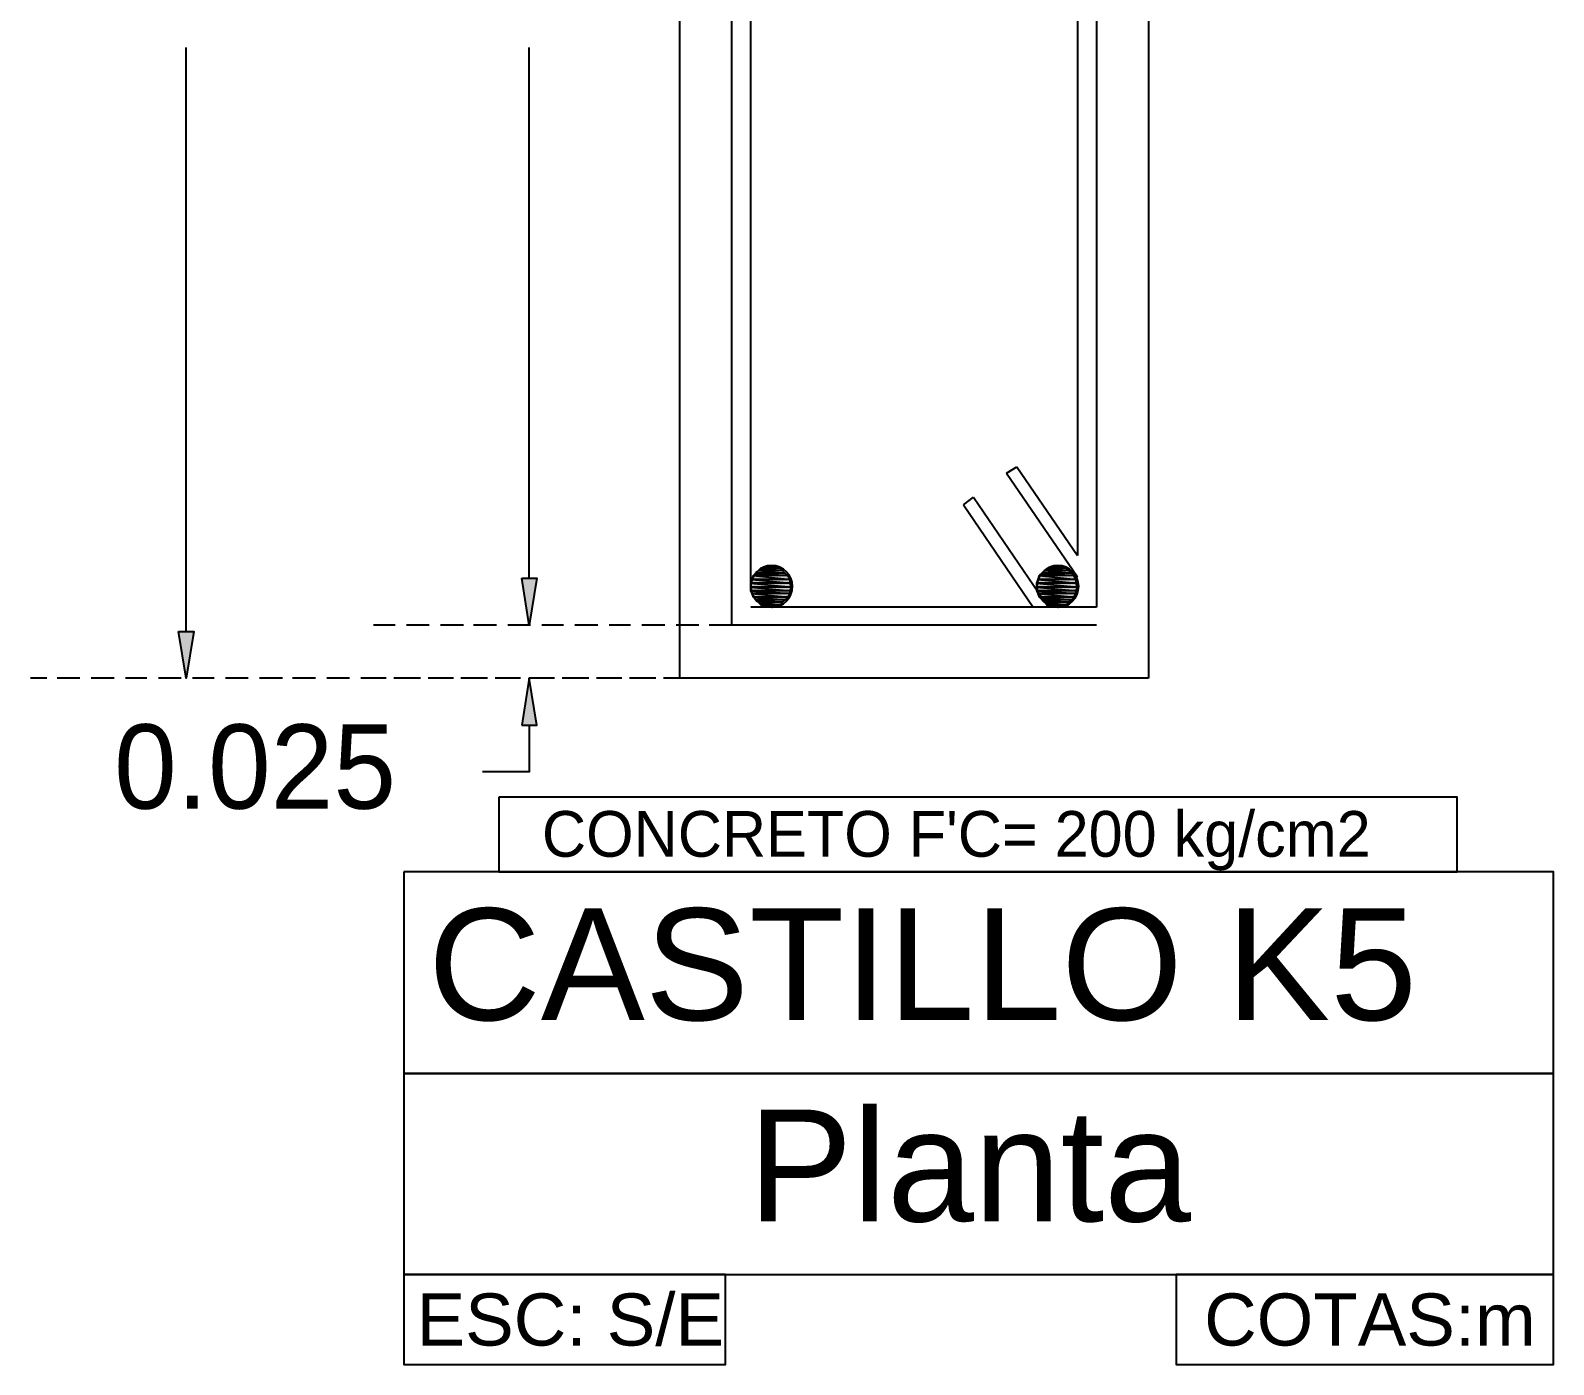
# Model space of a CAD drawing. Header units: metres. Extents: x 2.9 to 42.8, y 1.7 to 28.7.
# Drawn here: x 27.45 to 29.572, y 10.065 to 11.923 of the extents above; entities that cross this region are included whole.
import ezdxf

# ---------------------------------------------------------------- set-up
doc = ezdxf.new("R2010")
doc.units = ezdxf.units.M
for name, color, linetype in [('AZUL', 5, 'Continuous'), ('CIAN', 4, 'Continuous'), ('GRIS', 8, 'Continuous'), ('RELLENO_GRIS', 8, 'Continuous'), ('RELLENO_ROJO', 1, 'Continuous'), ('ROJO', 1, 'Continuous'), ('TEXTO', 7, 'Continuous')]:
    doc.layers.add(name, color=color, linetype=linetype)
doc.styles.add('ArialMT', font='arial.ttf')

msp = doc.modelspace()

# ---------------------------------------------------------------- hatches: boundary and pattern name
at = {"layer": 'RELLENO_GRIS'}
h = msp.add_hatch(color=256, dxfattribs=at)
h.dxf.hatch_style = 1
h.paths.add_polyline_path([(28.134, 11.1601), (28.1552, 11.1601), (28.1446, 11.0949), (28.134, 11.1601)])
h = msp.add_hatch(color=256, dxfattribs=at)
h.dxf.hatch_style = 1
h.paths.add_polyline_path([(28.134, 11.1601), (28.1552, 11.1601), (28.1446, 11.0949), (28.134, 11.1601)])
h = msp.add_hatch(color=256, dxfattribs=at)
h.dxf.hatch_style = 1
h.paths.add_polyline_path([(27.656, 11.086), (27.6772, 11.086), (27.6666, 11.0208), (27.656, 11.086)])
h = msp.add_hatch(color=256, dxfattribs=at)
h.dxf.hatch_style = 1
h.paths.add_polyline_path([(28.134, 10.9555), (28.1552, 10.9555), (28.1446, 11.0208), (28.134, 10.9555)])
at = {"layer": 'RELLENO_ROJO'}
h = msp.add_hatch(color=256, dxfattribs=at)
h.dxf.hatch_style = 1
h.paths.add_polyline_path([(28.5044, 11.1637), (28.4568, 11.1637), (28.508, 11.1584), (28.5044, 11.1637)])
h.paths.add_polyline_path([(28.4568, 11.1637), (28.508, 11.1584), (28.4551, 11.1584), (28.4568, 11.1637)])
h = msp.add_hatch(color=256, dxfattribs=at)
h.dxf.hatch_style = 1
h.paths.add_polyline_path([(28.5009, 11.1672), (28.4603, 11.1672), (28.5044, 11.1637), (28.5009, 11.1672)])
h.paths.add_polyline_path([(28.4603, 11.1672), (28.5044, 11.1637), (28.4568, 11.1637), (28.4603, 11.1672)])
h = msp.add_hatch(color=256, dxfattribs=at)
h.dxf.hatch_style = 1
h.paths.add_polyline_path([(28.4974, 11.1707), (28.4639, 11.1707), (28.5009, 11.1672), (28.4974, 11.1707)])
h.paths.add_polyline_path([(28.4639, 11.1707), (28.5009, 11.1672), (28.4603, 11.1672), (28.4639, 11.1707)])
h = msp.add_hatch(color=256, dxfattribs=at)
h.dxf.hatch_style = 1
h.paths.add_polyline_path([(28.4939, 11.1742), (28.4674, 11.1742), (28.4974, 11.1707), (28.4939, 11.1742)])
h.paths.add_polyline_path([(28.4674, 11.1742), (28.4974, 11.1707), (28.4639, 11.1707), (28.4674, 11.1742)])
h = msp.add_hatch(color=256, dxfattribs=at)
h.dxf.hatch_style = 1
h.paths.add_polyline_path([(28.4886, 11.176), (28.4727, 11.176), (28.4939, 11.1742), (28.4886, 11.176)])
h.paths.add_polyline_path([(28.4727, 11.176), (28.4939, 11.1742), (28.4674, 11.1742), (28.4727, 11.176)])
h = msp.add_hatch(color=256, dxfattribs=at)
h.dxf.hatch_style = 1
h.paths.add_polyline_path([(28.4833, 11.176), (28.478, 11.176), (28.4886, 11.176), (28.4833, 11.176)])
h.paths.add_polyline_path([(28.478, 11.176), (28.4886, 11.176), (28.4727, 11.176), (28.478, 11.176)])
h = msp.add_hatch(color=256, dxfattribs=at)
h.dxf.hatch_style = 1
h.paths.add_polyline_path([(28.9031, 11.1637), (28.8555, 11.1637), (28.9066, 11.1584), (28.9031, 11.1637)])
h.paths.add_polyline_path([(28.8555, 11.1637), (28.9066, 11.1584), (28.8537, 11.1584), (28.8555, 11.1637)])
h = msp.add_hatch(color=256, dxfattribs=at)
h.dxf.hatch_style = 1
h.paths.add_polyline_path([(28.9013, 11.1672), (28.859, 11.1672), (28.9031, 11.1637), (28.9013, 11.1672)])
h.paths.add_polyline_path([(28.859, 11.1672), (28.9031, 11.1637), (28.8555, 11.1637), (28.859, 11.1672)])
h = msp.add_hatch(color=256, dxfattribs=at)
h.dxf.hatch_style = 1
h.paths.add_polyline_path([(28.896, 11.1707), (28.8625, 11.1707), (28.9013, 11.1672), (28.896, 11.1707)])
h.paths.add_polyline_path([(28.8625, 11.1707), (28.9013, 11.1672), (28.859, 11.1672), (28.8625, 11.1707)])
h = msp.add_hatch(color=256, dxfattribs=at)
h.dxf.hatch_style = 1
h.paths.add_polyline_path([(28.8925, 11.1742), (28.8678, 11.1742), (28.896, 11.1707), (28.8925, 11.1742)])
h.paths.add_polyline_path([(28.8678, 11.1742), (28.896, 11.1707), (28.8625, 11.1707), (28.8678, 11.1742)])
h = msp.add_hatch(color=256, dxfattribs=at)
h.dxf.hatch_style = 1
h.paths.add_polyline_path([(28.8872, 11.176), (28.8713, 11.176), (28.8925, 11.1742), (28.8872, 11.176)])
h.paths.add_polyline_path([(28.8713, 11.176), (28.8925, 11.1742), (28.8678, 11.1742), (28.8713, 11.176)])
h = msp.add_hatch(color=256, dxfattribs=at)
h.dxf.hatch_style = 1
h.paths.add_polyline_path([(28.8819, 11.176), (28.8766, 11.176), (28.8872, 11.176), (28.8819, 11.176)])
h.paths.add_polyline_path([(28.8766, 11.176), (28.8872, 11.176), (28.8713, 11.176), (28.8766, 11.176)])
h = msp.add_hatch(color=256, dxfattribs=at)
h.dxf.hatch_style = 1
h.paths.add_polyline_path([(28.508, 11.1584), (28.4551, 11.1584), (28.508, 11.1531), (28.508, 11.1584)])
h.paths.add_polyline_path([(28.4551, 11.1584), (28.508, 11.1531), (28.4533, 11.1531), (28.4551, 11.1584)])
h = msp.add_hatch(color=256, dxfattribs=at)
h.dxf.hatch_style = 1
h.paths.add_polyline_path([(28.508, 11.1531), (28.4533, 11.1531), (28.5097, 11.1478), (28.508, 11.1531)])
h.paths.add_polyline_path([(28.4533, 11.1531), (28.5097, 11.1478), (28.4533, 11.1478), (28.4533, 11.1531)])
h = msp.add_hatch(color=256, dxfattribs=at)
h.dxf.hatch_style = 1
h.paths.add_polyline_path([(28.5097, 11.1478), (28.4533, 11.1478), (28.508, 11.1425), (28.5097, 11.1478)])
h.paths.add_polyline_path([(28.4533, 11.1478), (28.508, 11.1425), (28.4533, 11.1425), (28.4533, 11.1478)])
h = msp.add_hatch(color=256, dxfattribs=at)
h.dxf.hatch_style = 1
h.paths.add_polyline_path([(28.508, 11.1425), (28.4533, 11.1425), (28.508, 11.139), (28.508, 11.1425)])
h.paths.add_polyline_path([(28.4533, 11.1425), (28.508, 11.139), (28.4551, 11.139), (28.4533, 11.1425)])
h = msp.add_hatch(color=256, dxfattribs=at)
h.dxf.hatch_style = 1
h.paths.add_polyline_path([(28.9066, 11.1584), (28.8537, 11.1584), (28.9066, 11.1531), (28.9066, 11.1584)])
h.paths.add_polyline_path([(28.8537, 11.1584), (28.9066, 11.1531), (28.8519, 11.1531), (28.8537, 11.1584)])
h = msp.add_hatch(color=256, dxfattribs=at)
h.dxf.hatch_style = 1
h.paths.add_polyline_path([(28.9066, 11.1531), (28.8519, 11.1531), (28.9084, 11.1478), (28.9066, 11.1531)])
h.paths.add_polyline_path([(28.8519, 11.1531), (28.9084, 11.1478), (28.8519, 11.1478), (28.8519, 11.1531)])
h = msp.add_hatch(color=256, dxfattribs=at)
h.dxf.hatch_style = 1
h.paths.add_polyline_path([(28.9084, 11.1478), (28.8519, 11.1478), (28.9066, 11.1425), (28.9084, 11.1478)])
h.paths.add_polyline_path([(28.8519, 11.1478), (28.9066, 11.1425), (28.8519, 11.1425), (28.8519, 11.1478)])
h = msp.add_hatch(color=256, dxfattribs=at)
h.dxf.hatch_style = 1
h.paths.add_polyline_path([(28.9066, 11.1425), (28.8519, 11.1425), (28.9066, 11.139), (28.9066, 11.1425)])
h.paths.add_polyline_path([(28.8519, 11.1425), (28.9066, 11.139), (28.8537, 11.139), (28.8519, 11.1425)])
h = msp.add_hatch(color=256, dxfattribs=at)
h.dxf.hatch_style = 1
h.paths.add_polyline_path([(28.508, 11.139), (28.4551, 11.139), (28.5044, 11.1337), (28.508, 11.139)])
h.paths.add_polyline_path([(28.4551, 11.139), (28.5044, 11.1337), (28.4568, 11.1337), (28.4551, 11.139)])
h = msp.add_hatch(color=256, dxfattribs=at)
h.dxf.hatch_style = 1
h.paths.add_polyline_path([(28.5044, 11.1337), (28.4568, 11.1337), (28.5009, 11.1301), (28.5044, 11.1337)])
h.paths.add_polyline_path([(28.4568, 11.1337), (28.5009, 11.1301), (28.4603, 11.1301), (28.4568, 11.1337)])
h = msp.add_hatch(color=256, dxfattribs=at)
h.dxf.hatch_style = 1
h.paths.add_polyline_path([(28.5009, 11.1301), (28.4603, 11.1301), (28.4974, 11.1266), (28.5009, 11.1301)])
h.paths.add_polyline_path([(28.4603, 11.1301), (28.4974, 11.1266), (28.4639, 11.1266), (28.4603, 11.1301)])
h = msp.add_hatch(color=256, dxfattribs=at)
h.dxf.hatch_style = 1
h.paths.add_polyline_path([(28.4974, 11.1266), (28.4639, 11.1266), (28.4939, 11.1231), (28.4974, 11.1266)])
h.paths.add_polyline_path([(28.4639, 11.1266), (28.4939, 11.1231), (28.4674, 11.1231), (28.4639, 11.1266)])
h = msp.add_hatch(color=256, dxfattribs=at)
h.dxf.hatch_style = 1
h.paths.add_polyline_path([(28.4939, 11.1231), (28.4674, 11.1231), (28.4886, 11.1213), (28.4939, 11.1231)])
h.paths.add_polyline_path([(28.4674, 11.1231), (28.4886, 11.1213), (28.4727, 11.1213), (28.4674, 11.1231)])
h = msp.add_hatch(color=256, dxfattribs=at)
h.dxf.hatch_style = 1
h.paths.add_polyline_path([(28.4886, 11.1213), (28.4727, 11.1213), (28.4833, 11.1196), (28.4886, 11.1213)])
h.paths.add_polyline_path([(28.4727, 11.1213), (28.4833, 11.1196), (28.478, 11.1196), (28.4727, 11.1213)])
h = msp.add_hatch(color=256, dxfattribs=at)
h.dxf.hatch_style = 1
h.paths.add_polyline_path([(28.9066, 11.139), (28.8537, 11.139), (28.9031, 11.1337), (28.9066, 11.139)])
h.paths.add_polyline_path([(28.8537, 11.139), (28.9031, 11.1337), (28.8555, 11.1337), (28.8537, 11.139)])
h = msp.add_hatch(color=256, dxfattribs=at)
h.dxf.hatch_style = 1
h.paths.add_polyline_path([(28.9031, 11.1337), (28.8555, 11.1337), (28.9013, 11.1301), (28.9031, 11.1337)])
h.paths.add_polyline_path([(28.8555, 11.1337), (28.9013, 11.1301), (28.859, 11.1301), (28.8555, 11.1337)])
h = msp.add_hatch(color=256, dxfattribs=at)
h.dxf.hatch_style = 1
h.paths.add_polyline_path([(28.9013, 11.1301), (28.859, 11.1301), (28.896, 11.1266), (28.9013, 11.1301)])
h.paths.add_polyline_path([(28.859, 11.1301), (28.896, 11.1266), (28.8625, 11.1266), (28.859, 11.1301)])
h = msp.add_hatch(color=256, dxfattribs=at)
h.dxf.hatch_style = 1
h.paths.add_polyline_path([(28.896, 11.1266), (28.8625, 11.1266), (28.8925, 11.1231), (28.896, 11.1266)])
h.paths.add_polyline_path([(28.8625, 11.1266), (28.8925, 11.1231), (28.8678, 11.1231), (28.8625, 11.1266)])
h = msp.add_hatch(color=256, dxfattribs=at)
h.dxf.hatch_style = 1
h.paths.add_polyline_path([(28.8925, 11.1231), (28.8678, 11.1231), (28.8872, 11.1213), (28.8925, 11.1231)])
h.paths.add_polyline_path([(28.8678, 11.1231), (28.8872, 11.1213), (28.8713, 11.1213), (28.8678, 11.1231)])
h = msp.add_hatch(color=256, dxfattribs=at)
h.dxf.hatch_style = 1
h.paths.add_polyline_path([(28.8872, 11.1213), (28.8713, 11.1213), (28.8819, 11.1196), (28.8872, 11.1213)])
h.paths.add_polyline_path([(28.8713, 11.1213), (28.8819, 11.1196), (28.8766, 11.1196), (28.8713, 11.1213)])

# ---------------------------------------------------------------- linework, layer by layer
at = {"layer": 'AZUL', "lineweight": -3}
for points in [[(28.4268, 11.0949), (28.4268, 12.9081)], [(28.9348, 12.9081), (28.9348, 11.1196)], [(28.4533, 11.1478), (28.4533, 12.8817)], [(28.9084, 12.8817), (28.9084, 11.1919)], [(28.8096, 11.3065), (28.8237, 11.3153)], [(28.8237, 11.3153), (28.9084, 11.1919)], [(28.8096, 11.3065), (28.9084, 11.1619)], [(28.7496, 11.2624), (28.7637, 11.273)], [(28.7637, 11.273), (28.8678, 11.1196)], [(28.7496, 11.2624), (28.8466, 11.1196)], [(28.9348, 11.1196), (28.4533, 11.1196)], [(28.9348, 11.0949), (28.4268, 11.0949)]]:
    msp.add_lwpolyline(points, dxfattribs=at)
at = {"layer": 'CIAN', "lineweight": -3}
for points in [[(28.3545, 11.0208), (28.3545, 12.9805)], [(29.0072, 12.9805), (29.0072, 11.0208)], [(29.0072, 11.0208), (28.3545, 11.0208)]]:
    msp.add_lwpolyline(points, dxfattribs=at)
for points in [[(28.1023, 10.855), (28.1023, 10.7509), (29.4375, 10.7509), (29.4375, 10.855)], [(27.97, 10.7509), (27.97, 10.4704), (29.5716, 10.4704), (29.5716, 10.7509)], [(27.97, 10.4704), (27.97, 10.19), (29.5716, 10.19), (29.5716, 10.4704)], [(27.97, 10.19), (27.97, 10.0648), (28.418, 10.0648), (28.418, 10.19)], [(29.046, 10.19), (29.046, 10.0648), (29.5716, 10.0648), (29.5716, 10.19)]]:
    msp.add_lwpolyline(points, close=True, dxfattribs=at)
at = {"layer": 'GRIS', "lineweight": -3}
for points in [[(27.6666, 11.086), (27.6666, 11.8992)], [(28.1446, 11.1601), (28.1446, 11.8992)], [(28.1446, 11.1601), (28.1446, 11.2254)], [(27.9576, 11.0949), (27.9277, 11.0949)], [(28.0053, 11.0949), (27.9735, 11.0949)], [(28.0529, 11.0949), (28.0211, 11.0949)], [(28.0987, 11.0949), (28.067, 11.0949)], [(28.1464, 11.0949), (28.1146, 11.0949)], [(28.1922, 11.0949), (28.1622, 11.0949)], [(28.2399, 11.0949), (28.2081, 11.0949)], [(28.2857, 11.0949), (28.2557, 11.0949)], [(28.3333, 11.0949), (28.3016, 11.0949)], [(28.381, 11.0949), (28.3492, 11.0949)], [(28.4268, 11.0949), (28.3951, 11.0949)], [(27.4726, 11.0208), (27.4496, 11.0208)], [(27.5184, 11.0208), (27.4867, 11.0208)], [(27.5661, 11.0208), (27.5343, 11.0208)], [(27.6119, 11.0208), (27.5819, 11.0208)], [(27.6595, 11.0208), (27.6278, 11.0208)], [(27.7054, 11.0208), (27.6754, 11.0208)], [(27.753, 11.0208), (27.7213, 11.0208)], [(27.8007, 11.0208), (27.7689, 11.0208)], [(27.8465, 11.0208), (27.8148, 11.0208)], [(27.8941, 11.0208), (27.8624, 11.0208)], [(27.94, 11.0208), (27.91, 11.0208)], [(27.9453, 11.0208), (27.9277, 11.0208)], [(27.9876, 11.0208), (27.9559, 11.0208)], [(27.9929, 11.0208), (27.9612, 11.0208)], [(28.0353, 11.0208), (28.0035, 11.0208)], [(28.0388, 11.0208), (28.0088, 11.0208)], [(28.0811, 11.0208), (28.0494, 11.0208)], [(28.0864, 11.0208), (28.0547, 11.0208)], [(28.1287, 11.0208), (28.097, 11.0208)], [(28.1323, 11.0208), (28.1023, 11.0208)], [(28.1746, 11.0208), (28.1446, 11.0208)], [(28.1799, 11.0208), (28.1481, 11.0208)], [(28.2222, 11.0208), (28.1905, 11.0208)], [(28.2275, 11.0208), (28.1958, 11.0208)], [(28.2681, 11.0208), (28.2381, 11.0208)], [(28.2734, 11.0208), (28.2416, 11.0208)], [(28.3157, 11.0208), (28.284, 11.0208)], [(28.321, 11.0208), (28.2893, 11.0208)], [(28.3545, 11.0208), (28.3316, 11.0208)], [(28.3545, 11.0208), (28.3369, 11.0208)], [(28.1446, 10.9555), (28.1446, 10.8903), (28.0793, 10.8903)]]:
    msp.add_lwpolyline(points, dxfattribs=at)
for points in [[(28.134, 11.1601), (28.1552, 11.1601), (28.1446, 11.0949)], [(27.656, 11.086), (27.6772, 11.086), (27.6666, 11.0208)], [(28.134, 10.9555), (28.1552, 10.9555), (28.1446, 11.0208)]]:
    msp.add_lwpolyline(points, close=True, dxfattribs=at)
at = {"layer": 'ROJO', "lineweight": -3}
for points in [[(28.5115, 11.1487), (28.5109, 11.1545), (28.5092, 11.16), (28.5065, 11.1649), (28.503, 11.1692), (28.4987, 11.1728), (28.4937, 11.1755), (28.4883, 11.1772), (28.4824, 11.1778), (28.4765, 11.1772), (28.4711, 11.1755), (28.4661, 11.1728), (28.4618, 11.1692), (28.4583, 11.1649), (28.4556, 11.16), (28.4539, 11.1545), (28.4533, 11.1487), (28.4539, 11.1428), (28.4556, 11.1373), (28.4583, 11.1324), (28.4618, 11.1281), (28.4661, 11.1245), (28.4711, 11.1218), (28.4765, 11.1201), (28.4824, 11.1196), (28.4883, 11.1201), (28.4937, 11.1218), (28.4987, 11.1245), (28.503, 11.1281), (28.5065, 11.1324), (28.5092, 11.1373), (28.5109, 11.1428)], [(28.4568, 11.1637), (28.508, 11.1584), (28.4551, 11.1584)], [(28.4603, 11.1672), (28.5044, 11.1637), (28.4568, 11.1637)], [(28.5044, 11.1637), (28.4568, 11.1637), (28.508, 11.1584)], [(28.4639, 11.1707), (28.5009, 11.1672), (28.4603, 11.1672)], [(28.5009, 11.1672), (28.4603, 11.1672), (28.5044, 11.1637)], [(28.4674, 11.1742), (28.4974, 11.1707), (28.4639, 11.1707)], [(28.4974, 11.1707), (28.4639, 11.1707), (28.5009, 11.1672)], [(28.4727, 11.176), (28.4939, 11.1742), (28.4674, 11.1742)], [(28.4939, 11.1742), (28.4674, 11.1742), (28.4974, 11.1707)], [(28.478, 11.176), (28.4886, 11.176), (28.4727, 11.176)], [(28.4886, 11.176), (28.4727, 11.176), (28.4939, 11.1742)], [(28.4833, 11.176), (28.478, 11.176), (28.4886, 11.176)], [(28.9101, 11.1487), (28.9095, 11.1545), (28.9079, 11.16), (28.9052, 11.1649), (28.9016, 11.1692), (28.8973, 11.1728), (28.8924, 11.1755), (28.8869, 11.1772), (28.881, 11.1778), (28.8752, 11.1772), (28.8697, 11.1755), (28.8648, 11.1728), (28.8605, 11.1692), (28.8569, 11.1649), (28.8542, 11.16), (28.8525, 11.1545), (28.8519, 11.1487), (28.8525, 11.1428), (28.8542, 11.1373), (28.8569, 11.1324), (28.8605, 11.1281), (28.8648, 11.1245), (28.8697, 11.1218), (28.8752, 11.1201), (28.881, 11.1196), (28.8869, 11.1201), (28.8924, 11.1218), (28.8973, 11.1245), (28.9016, 11.1281), (28.9052, 11.1324), (28.9079, 11.1373), (28.9095, 11.1428)], [(28.8555, 11.1637), (28.9066, 11.1584), (28.8537, 11.1584)], [(28.859, 11.1672), (28.9031, 11.1637), (28.8555, 11.1637)], [(28.9031, 11.1637), (28.8555, 11.1637), (28.9066, 11.1584)], [(28.8625, 11.1707), (28.9013, 11.1672), (28.859, 11.1672)], [(28.9013, 11.1672), (28.859, 11.1672), (28.9031, 11.1637)], [(28.8678, 11.1742), (28.896, 11.1707), (28.8625, 11.1707)], [(28.896, 11.1707), (28.8625, 11.1707), (28.9013, 11.1672)], [(28.8713, 11.176), (28.8925, 11.1742), (28.8678, 11.1742)], [(28.8925, 11.1742), (28.8678, 11.1742), (28.896, 11.1707)], [(28.8766, 11.176), (28.8872, 11.176), (28.8713, 11.176)], [(28.8872, 11.176), (28.8713, 11.176), (28.8925, 11.1742)], [(28.8819, 11.176), (28.8766, 11.176), (28.8872, 11.176)], [(28.4551, 11.1584), (28.508, 11.1531), (28.4533, 11.1531)], [(28.508, 11.1531), (28.4533, 11.1531), (28.5097, 11.1478)], [(28.4533, 11.1531), (28.5097, 11.1478), (28.4533, 11.1478)], [(28.5097, 11.1478), (28.4533, 11.1478), (28.508, 11.1425)], [(28.4533, 11.1478), (28.508, 11.1425), (28.4533, 11.1425)], [(28.508, 11.1425), (28.4533, 11.1425), (28.508, 11.139)], [(28.4533, 11.1425), (28.508, 11.139), (28.4551, 11.139)], [(28.508, 11.1584), (28.4551, 11.1584), (28.508, 11.1531)], [(28.8537, 11.1584), (28.9066, 11.1531), (28.8519, 11.1531)], [(28.9066, 11.1531), (28.8519, 11.1531), (28.9084, 11.1478)], [(28.8519, 11.1531), (28.9084, 11.1478), (28.8519, 11.1478)], [(28.9084, 11.1478), (28.8519, 11.1478), (28.9066, 11.1425)], [(28.8519, 11.1478), (28.9066, 11.1425), (28.8519, 11.1425)], [(28.9066, 11.1425), (28.8519, 11.1425), (28.9066, 11.139)], [(28.8519, 11.1425), (28.9066, 11.139), (28.8537, 11.139)], [(28.9066, 11.1584), (28.8537, 11.1584), (28.9066, 11.1531)], [(28.508, 11.139), (28.4551, 11.139), (28.5044, 11.1337)], [(28.4551, 11.139), (28.5044, 11.1337), (28.4568, 11.1337)], [(28.5044, 11.1337), (28.4568, 11.1337), (28.5009, 11.1301)], [(28.4568, 11.1337), (28.5009, 11.1301), (28.4603, 11.1301)], [(28.5009, 11.1301), (28.4603, 11.1301), (28.4974, 11.1266)], [(28.4603, 11.1301), (28.4974, 11.1266), (28.4639, 11.1266)], [(28.4974, 11.1266), (28.4639, 11.1266), (28.4939, 11.1231)], [(28.4639, 11.1266), (28.4939, 11.1231), (28.4674, 11.1231)], [(28.4939, 11.1231), (28.4674, 11.1231), (28.4886, 11.1213)], [(28.4674, 11.1231), (28.4886, 11.1213), (28.4727, 11.1213)], [(28.4886, 11.1213), (28.4727, 11.1213), (28.4833, 11.1196)], [(28.4727, 11.1213), (28.4833, 11.1196), (28.478, 11.1196)], [(28.9066, 11.139), (28.8537, 11.139), (28.9031, 11.1337)], [(28.8537, 11.139), (28.9031, 11.1337), (28.8555, 11.1337)], [(28.9031, 11.1337), (28.8555, 11.1337), (28.9013, 11.1301)], [(28.8555, 11.1337), (28.9013, 11.1301), (28.859, 11.1301)], [(28.9013, 11.1301), (28.859, 11.1301), (28.896, 11.1266)], [(28.859, 11.1301), (28.896, 11.1266), (28.8625, 11.1266)], [(28.896, 11.1266), (28.8625, 11.1266), (28.8925, 11.1231)], [(28.8625, 11.1266), (28.8925, 11.1231), (28.8678, 11.1231)], [(28.8925, 11.1231), (28.8678, 11.1231), (28.8872, 11.1213)], [(28.8678, 11.1231), (28.8872, 11.1213), (28.8713, 11.1213)], [(28.8872, 11.1213), (28.8713, 11.1213), (28.8819, 11.1196)], [(28.8713, 11.1213), (28.8819, 11.1196), (28.8766, 11.1196)]]:
    msp.add_lwpolyline(points, close=True, dxfattribs=at)

# ---------------------------------------------------------------- texts
at = {"layer": 'TEXTO', "color": 3, "true_color": 0x00ff00}
msp.add_text('0.025', height=0.1174, dxfattribs=at).set_placement((27.5661, 10.8391))
at = {"layer": 'TEXTO', "color": 18, "true_color": 0x000000}
msp.add_text("CONCRETO F'C= 200 kg/cm2", height=0.0637, dxfattribs=at).set_placement((28.1622, 10.7721))
at = {"layer": 'TEXTO', "color": 18, "true_color": 0x000000, "style": 'ArialMT'}
for s, height, p in [('CASTILLO K5', 0.1557, (28.0035, 10.5445)), ('Planta', 0.1557, (28.4498, 10.2641)), ('ESC: S/E', 0.0726, (27.9876, 10.0912)), ('COTAS:m', 0.0726, (29.0848, 10.0912))]:
    msp.add_text(s, height=height, dxfattribs=at).set_placement(p)

doc.saveas('drawing.dxf')
